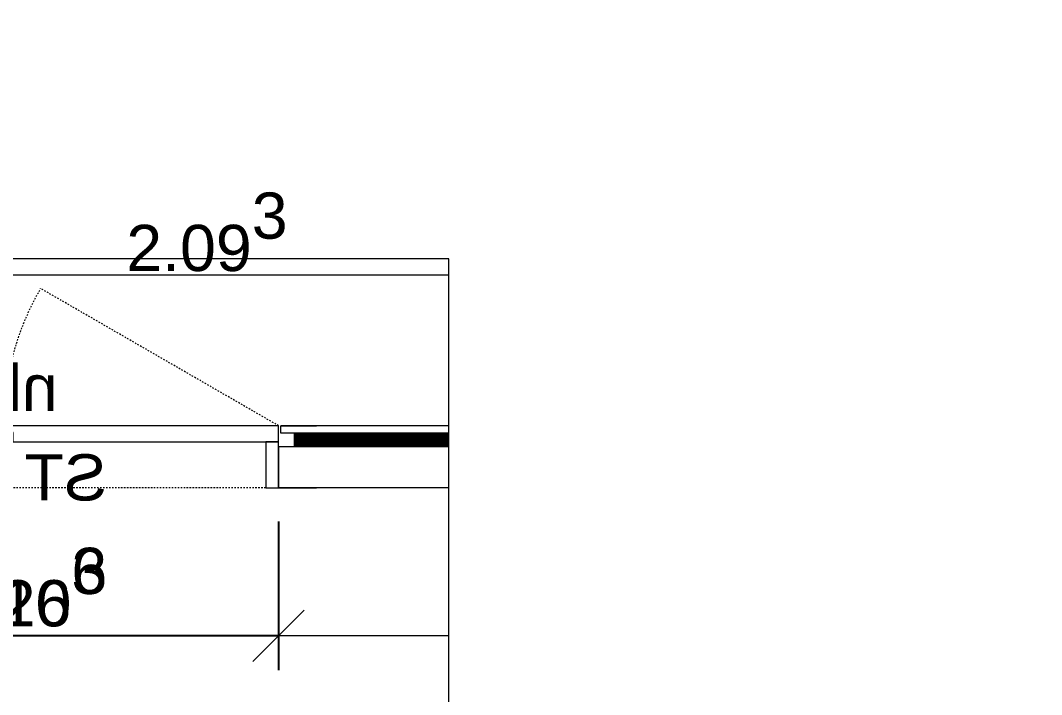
# Model space of a CAD drawing. Header units: metres. Extents: x -63 to 297, y -105 to 408.
# Drawn here: x 228.2 to 296.6, y 230.2 to 275.3 of the extents above; entities that cross this region are included whole.
import ezdxf

# ---------------------------------------------------------------- set-up
doc = ezdxf.new("R2010")
doc.units = ezdxf.units.M
doc.header["$LTSCALE"] = 0.00508
doc.header["$PDMODE"] = 1
doc.linetypes.add('gestrichelt-klein', pattern=[0.19685, 0.068898, -0.127953])
doc.linetypes.add('Ohne Titel-6', pattern=[1.0537, 0.590515, -0.19684, 0.069505, -0.19684])
for name, color, linetype, lineweight in [('221_Fenster', 7, 'Continuous', 9), ('271_Gipserarbeiten-allgemein', 7, 'Continuous', 18), ('273.0_Innentueren', 7, 'Continuous', 18), ('Linien-0.03', 7, 'Continuous', 5), ('Linien-gestrichelt', 7, 'gestrichelt-klein', 5), ('Linien-stripu', 7, 'Ohne Titel-6', 5)]:
    doc.layers.add(name, color=color, linetype=linetype, lineweight=lineweight)
for name, color, linetype, lineweight, true_color in [('271_Gipserarbeiten-LBW Schacht', 7, 'Continuous', 18, 0x811264), ('273.1_Akustikplatte', 7, 'Continuous', 13, 0xe95800), ('Bemaßung-Leichtbau', 7, 'Continuous', 5, 0xb54400), ('Bemaßung-Rohbau', 7, 'Continuous', 5, 0x000000), ('Text-allgemein', 7, 'Continuous', 5, 0x000000), ('Text-Feuerpolizei', 7, 'Continuous', 5, 0xdd0000)]:
    doc.layers.add(name, color=color, linetype=linetype, lineweight=lineweight, true_color=true_color)
doc.styles.add('Arial', font='arial.ttf')
doc.dimstyles.new('vbk_50', dxfattribs={"dimtxt": 101.016365, "dimasz": 0.002245, "dimexe": 0.0015, "dimexo": 0.003, "dimgap": 0.0005, "dimtad": 1, "dimdec": 3, "dimzin": 3, "dimdsep": 46, "dimtxsty": 'Arial', "dimblk": 'VW_SLASH', "dimblk1": 'VW_SLASH', "dimblk2": 'VW_SLASH', "dimcen": 0, "dimdle": 0.002, "dimazin": 0, "dimtfac": 0.9, "dimtdec": 3, "dimtix": 1, "dimtmove": 0, "dimatfit": 0, "dimldrblk": 'DOT', "dimfxl": 0.005, "dimfxlon": 1, "dimfrac": 2, "dimtolj": 1, "dimtzin": 3, "dimarcsym": 0})

# ---------------------------------------------------------------- blocks, each defined once
blk = doc.blocks.new('VW_SLASH')
at = {"color": 0, "linetype": 'ByBlock', "lineweight": -2}
blk.add_line((0.5, 0), (-1, 0), dxfattribs=at)
at = {"color": 0, "lineweight": 20, "flags": 128}
blk.add_lwpolyline([(25, 25), (-25, -25)], dxfattribs=at)
blk = doc.blocks.new('*D222')
at = {"layer": 'Bemaßung-Leichtbau', "color": 0, "lineweight": -2, "transparency": 16777216}
for p, q in [((209.843, 241.746), (209.843, 231.796)), ((245.526, 241.746), (245.526, 231.796)), ((245.458, 234.092), (209.912, 234.092))]:
    blk.add_line(p, q, dxfattribs=at)
at = {"layer": 'Defpoints', "color": 0, "transparency": 16777216}
for p in [(209.843, 245.545), (245.526, 245.545), (209.843, 234.092)]:
    blk.add_point(p, dxfattribs=at)
at = {"layer": 'Bemaßung-Leichtbau', "color": 0, "lineweight": -2, "transparency": 16777216, "xscale": 0.06872848524861908, "yscale": 0.06872848524861908, "zscale": 0.06872848524861908, "rotation": 180}
blk.add_blockref('VW_SLASH', (209.843, 234.092), dxfattribs=at)
at = {"layer": 'Bemaßung-Leichtbau', "color": 0, "lineweight": -2, "transparency": 16777216, "xscale": 0.06872848524861908, "yscale": 0.06872848524861908, "zscale": 0.06872848524861908}
blk.add_blockref('VW_SLASH', (245.526, 234.092), dxfattribs=at)
at = {"layer": 'Bemaßung-Leichtbau', "color": 0, "transparency": 16777216, "insert": (228.639, 237.341), "char_height": 3.09276, "attachment_point": 5, "style": 'Arial'}
blk.add_mtext('\\A1;1.16\\S6^ ;', dxfattribs=at)
blk = doc.blocks.new('_DOT')
at = {"color": 0, "linetype": 'ByBlock', "lineweight": -2}
blk.add_line((-0.5, 0), (-1, 0), dxfattribs=at)
at = {"color": 0, "linetype": 'ByBlock', "const_width": 0.5}
blk.add_lwpolyline([(-0.25, 0, 1), (0.25, 0, 1)], format="xyb", close=True, dxfattribs=at)
blk = doc.blocks.new('*D244')
at = {"layer": 'Bemaßung-Rohbau', "color": 0, "lineweight": -2, "transparency": 16777216}
for p, q in [((190.158, 224.557), (180.208, 224.557)), ((182.504, 224.626), (182.504, 224.694)), ((182.504, 102.091), (182.504, 224.557)), ((190.158, 102.091), (180.208, 102.091)), ((182.504, 102.023), (182.504, 101.954))]:
    blk.add_line(p, q, dxfattribs=at)
at = {"layer": 'Defpoints', "color": 0, "transparency": 16777216}
for p in [(182.504, 224.557), (296.644, 224.557), (219.365, 102.091)]:
    blk.add_point(p, dxfattribs=at)
at = {"layer": 'Bemaßung-Rohbau', "color": 0, "lineweight": -2, "transparency": 16777216, "xscale": 0.06872848524861908, "yscale": 0.06872848524861908, "zscale": 0.06872848524861908}
for p, rotation in [((182.504, 224.557), 270), ((182.504, 102.091), 90)]:
    blk.add_blockref('VW_SLASH', p, dxfattribs=dict(at, rotation=rotation))
at = {"layer": 'Bemaßung-Rohbau', "color": 0, "transparency": 16777216, "insert": (179.254, 404.051), "char_height": 3.0928, "attachment_point": 5, "rotation": 90, "style": 'Arial'}
blk.add_mtext('\\A1;4.00', dxfattribs=at)
blk = doc.blocks.new('HT_GR_Rev-Öffnung-1')
at = {"layer": '271_Gipserarbeiten-LBW Schacht', "flags": 128}
for points in [[(-0.686, 0.045), (-0.603, 0.045), (-0.603, -0.045), (-0.686, -0.045)], [(0.655, 0.045), (0.6, 0.045), (0.6, -0.045), (0.655, -0.045)]]:
    blk.add_lwpolyline(points, dxfattribs=at)
at = {"layer": '273.0_Innentueren', "flags": 128}
for points in [[(-0.603, 0.091), (0.6, 0.091), (0.6, 0.056), (-0.603, 0.056)], [(-0.603, 0.056), (-0.575, 0.056), (-0.575, -0.045), (-0.603, -0.045)], [(0.572, 0.056), (0.6, 0.056), (0.6, -0.045), (0.572, -0.045)]]:
    blk.add_lwpolyline(points, close=True, dxfattribs=at)
blk.add_lwpolyline([(-0.022, 0.056), (-0.022, 0.076), (-0.002, 0.076), (-0.002, 0.096)], dxfattribs=at)
at = {"layer": '273.1_Akustikplatte', "flags": 128}
for points in [[(-0.686, 0.075), (-0.608, 0.075), (-0.608, 0.091), (-0.686, 0.091)], [(0.655, 0.075), (0.605, 0.075), (0.605, 0.091), (0.655, 0.091)]]:
    blk.add_lwpolyline(points, dxfattribs=at)
at = {"layer": 'Linien-0.03', "flags": 128}
for points in [[(0.655, 0.025), (0.62, 0.025), (0.62, -0.045)], [(0.655, 0.005), (0.64, 0.005), (0.64, -0.045), (0.655, -0.045)]]:
    blk.add_lwpolyline(points, dxfattribs=at)
at = {"layer": 'Linien-0.03', "linetype": 'Continuous', "lineweight": 5}
for p in [(-0.603, -0.045), (0.6, -0.045)]:
    blk.add_point(p, dxfattribs=at)
at = {"layer": 'Linien-gestrichelt'}
for p, q in [((-0.603, 0.091), (-0.0824, 0.391)), ((0.6, 0.091), (0.0784, 0.391))]:
    blk.add_line(p, q, dxfattribs=at)
for centre, start, end in [((-0.602, 0.091), 0, 30), ((0.598, 0.091), 150, 180)]:
    blk.add_arc(centre, 0.6, start, end, dxfattribs=at)
at = {"layer": 'Linien-stripu'}
blk.add_line((-0.575, -0.045), (0.572, -0.045), dxfattribs=at)
at = {"layer": 'Text-Feuerpolizei', "insert": (-0.002, 0.2245), "char_height": 0.10102, "attachment_point": 2, "line_spacing_factor": 0.967741, "style": 'Arial'}
blk.add_mtext('nbb', dxfattribs=at)
blk = doc.blocks.new('*E263')
at = {"layer": '271_Gipserarbeiten-LBW Schacht'}
for p, q in [((167.334, 105.78, 0), (167.334, 108.535, 0)), ((178.744, 108.535, 0), (167.334, 108.535, 0)), ((178.744, 105.78, 0), (167.334, 105.78, 0))]:
    blk.add_line(p, q, dxfattribs=at)
at = {"layer": '273.1_Akustikplatte'}
for p, q in [((178.744, 109.944, 0), (167.487, 109.944, 0)), ((167.487, 109.454, 0), (167.487, 109.944, 0)), ((178.744, 109.454, 0), (167.487, 109.454, 0))]:
    blk.add_line(p, q, dxfattribs=at)
at = {"layer": 'Linien-0.03'}
for p, q in [((178.744, 109.454, 0), (168.397, 109.454, 0)), ((168.397, 108.535, 0), (168.397, 109.454, 0)), ((178.744, 109.454, 0), (168.397, 109.454, 0)), ((178.744, 108.535, 0), (168.397, 108.535, 0)), ((178.744, 108.535, 0), (168.397, 108.535, 0))]:
    blk.add_line(p, q, dxfattribs=at)
at = {"layer": 'Linien-0.03', "color": 7, "linetype": 'Continuous', "lineweight": 5}
for p, q in [((168.408, 108.535, 0), (168.408, 109.454, 0)), ((168.458, 108.535, 0), (168.458, 109.454, 0)), ((168.508, 108.535, 0), (168.508, 109.454, 0)), ((168.558, 108.535, 0), (168.558, 109.454, 0)), ((168.608, 108.535, 0), (168.608, 109.454, 0)), ((168.658, 108.535, 0), (168.658, 109.454, 0)), ((168.708, 108.535, 0), (168.708, 109.454, 0)), ((168.758, 108.535, 0), (168.758, 109.454, 0)), ((168.808, 108.535, 0), (168.808, 109.454, 0)), ((168.858, 108.535, 0), (168.858, 109.454, 0)), ((168.908, 108.535, 0), (168.908, 109.454, 0)), ((168.958, 108.535, 0), (168.958, 109.454, 0)), ((169.008, 108.535, 0), (169.008, 109.454, 0)), ((169.058, 108.535, 0), (169.058, 109.454, 0)), ((169.108, 108.535, 0), (169.108, 109.454, 0)), ((169.158, 108.535, 0), (169.158, 109.454, 0)), ((169.208, 108.535, 0), (169.208, 109.454, 0)), ((169.258, 108.535, 0), (169.258, 109.454, 0)), ((169.308, 108.535, 0), (169.308, 109.454, 0)), ((169.358, 108.535, 0), (169.358, 109.454, 0)), ((169.408, 108.535, 0), (169.408, 109.454, 0)), ((169.458, 108.535, 0), (169.458, 109.454, 0)), ((169.508, 108.535, 0), (169.508, 109.454, 0)), ((169.558, 108.535, 0), (169.558, 109.454, 0)), ((169.608, 108.535, 0), (169.608, 109.454, 0)), ((169.658, 108.535, 0), (169.658, 109.454, 0)), ((169.708, 108.535, 0), (169.708, 109.454, 0)), ((169.758, 108.535, 0), (169.758, 109.454, 0)), ((169.808, 108.535, 0), (169.808, 109.454, 0)), ((169.858, 108.535, 0), (169.858, 109.454, 0)), ((169.908, 108.535, 0), (169.908, 109.454, 0)), ((169.958, 108.535, 0), (169.958, 109.454, 0)), ((170.008, 108.535, 0), (170.008, 109.454, 0)), ((170.058, 108.535, 0), (170.058, 109.454, 0)), ((170.108, 108.535, 0), (170.108, 109.454, 0)), ((170.158, 108.535, 0), (170.158, 109.454, 0)), ((170.208, 108.535, 0), (170.208, 109.454, 0)), ((170.258, 108.535, 0), (170.258, 109.454, 0)), ((170.308, 108.535, 0), (170.308, 109.454, 0)), ((170.358, 108.535, 0), (170.358, 109.454, 0)), ((170.408, 108.535, 0), (170.408, 109.454, 0)), ((170.458, 108.535, 0), (170.458, 109.454, 0)), ((170.508, 108.535, 0), (170.508, 109.454, 0)), ((170.558, 108.535, 0), (170.558, 109.454, 0)), ((170.608, 108.535, 0), (170.608, 109.454, 0)), ((170.658, 108.535, 0), (170.658, 109.454, 0)), ((170.708, 108.535, 0), (170.708, 109.454, 0)), ((170.758, 108.535, 0), (170.758, 109.454, 0)), ((170.808, 108.535, 0), (170.808, 109.454, 0)), ((170.858, 108.535, 0), (170.858, 109.454, 0)), ((170.908, 108.535, 0), (170.908, 109.454, 0)), ((170.958, 108.535, 0), (170.958, 109.454, 0)), ((171.008, 108.535, 0), (171.008, 109.454, 0)), ((171.058, 108.535, 0), (171.058, 109.454, 0)), ((171.108, 108.535, 0), (171.108, 109.454, 0)), ((171.158, 108.535, 0), (171.158, 109.454, 0)), ((171.208, 108.535, 0), (171.208, 109.454, 0)), ((171.258, 108.535, 0), (171.258, 109.454, 0)), ((171.308, 108.535, 0), (171.308, 109.454, 0)), ((171.358, 108.535, 0), (171.358, 109.454, 0)), ((171.408, 108.535, 0), (171.408, 109.454, 0)), ((171.458, 108.535, 0), (171.458, 109.454, 0)), ((171.508, 108.535, 0), (171.508, 109.454, 0)), ((171.558, 108.535, 0), (171.558, 109.454, 0)), ((171.608, 108.535, 0), (171.608, 109.454, 0)), ((171.658, 108.535, 0), (171.658, 109.454, 0)), ((171.708, 108.535, 0), (171.708, 109.454, 0)), ((171.758, 108.535, 0), (171.758, 109.454, 0)), ((171.808, 108.535, 0), (171.808, 109.454, 0)), ((171.858, 108.535, 0), (171.858, 109.454, 0)), ((171.908, 108.535, 0), (171.908, 109.454, 0)), ((171.958, 108.535, 0), (171.958, 109.454, 0)), ((172.008, 108.535, 0), (172.008, 109.454, 0)), ((172.058, 108.535, 0), (172.058, 109.454, 0)), ((172.108, 108.535, 0), (172.108, 109.454, 0)), ((172.158, 108.535, 0), (172.158, 109.454, 0)), ((172.208, 108.535, 0), (172.208, 109.454, 0)), ((172.258, 108.535, 0), (172.258, 109.454, 0)), ((172.308, 108.535, 0), (172.308, 109.454, 0)), ((172.358, 108.535, 0), (172.358, 109.454, 0)), ((172.408, 108.535, 0), (172.408, 109.454, 0)), ((172.458, 108.535, 0), (172.458, 109.454, 0)), ((172.508, 108.535, 0), (172.508, 109.454, 0)), ((172.558, 108.535, 0), (172.558, 109.454, 0)), ((172.608, 108.535, 0), (172.608, 109.454, 0)), ((172.658, 108.535, 0), (172.658, 109.454, 0)), ((172.708, 108.535, 0), (172.708, 109.454, 0)), ((172.758, 108.535, 0), (172.758, 109.454, 0)), ((172.808, 108.535, 0), (172.808, 109.454, 0)), ((172.858, 108.535, 0), (172.858, 109.454, 0)), ((172.908, 108.535, 0), (172.908, 109.454, 0)), ((172.958, 108.535, 0), (172.958, 109.454, 0)), ((173.008, 108.535, 0), (173.008, 109.454, 0)), ((173.058, 108.535, 0), (173.058, 109.454, 0)), ((173.108, 108.535, 0), (173.108, 109.454, 0)), ((173.158, 108.535, 0), (173.158, 109.454, 0)), ((173.208, 108.535, 0), (173.208, 109.454, 0)), ((173.258, 108.535, 0), (173.258, 109.454, 0)), ((173.308, 108.535, 0), (173.308, 109.454, 0)), ((173.358, 108.535, 0), (173.358, 109.454, 0)), ((173.408, 108.535, 0), (173.408, 109.454, 0)), ((173.458, 108.535, 0), (173.458, 109.454, 0)), ((173.508, 108.535, 0), (173.508, 109.454, 0)), ((173.558, 108.535, 0), (173.558, 109.454, 0)), ((173.608, 108.535, 0), (173.608, 109.454, 0)), ((173.658, 108.535, 0), (173.658, 109.454, 0)), ((173.708, 108.535, 0), (173.708, 109.454, 0)), ((173.758, 108.535, 0), (173.758, 109.454, 0)), ((173.808, 108.535, 0), (173.808, 109.454, 0)), ((173.858, 108.535, 0), (173.858, 109.454, 0)), ((173.908, 108.535, 0), (173.908, 109.454, 0)), ((173.958, 108.535, 0), (173.958, 109.454, 0)), ((174.008, 108.535, 0), (174.008, 109.454, 0)), ((174.058, 108.535, 0), (174.058, 109.454, 0)), ((174.108, 108.535, 0), (174.108, 109.454, 0)), ((174.158, 108.535, 0), (174.158, 109.454, 0)), ((174.208, 108.535, 0), (174.208, 109.454, 0)), ((174.258, 108.535, 0), (174.258, 109.454, 0)), ((174.308, 108.535, 0), (174.308, 109.454, 0)), ((174.358, 108.535, 0), (174.358, 109.454, 0)), ((174.408, 108.535, 0), (174.408, 109.454, 0)), ((174.458, 108.535, 0), (174.458, 109.454, 0)), ((174.508, 108.535, 0), (174.508, 109.454, 0)), ((174.558, 108.535, 0), (174.558, 109.454, 0)), ((174.608, 108.535, 0), (174.608, 109.454, 0)), ((174.658, 108.535, 0), (174.658, 109.454, 0)), ((174.708, 108.535, 0), (174.708, 109.454, 0)), ((174.758, 108.535, 0), (174.758, 109.454, 0)), ((174.808, 108.535, 0), (174.808, 109.454, 0)), ((174.858, 108.535, 0), (174.858, 109.454, 0)), ((174.908, 108.535, 0), (174.908, 109.454, 0)), ((174.958, 108.535, 0), (174.958, 109.454, 0)), ((175.008, 108.535, 0), (175.008, 109.454, 0)), ((175.058, 108.535, 0), (175.058, 109.454, 0)), ((175.108, 108.535, 0), (175.108, 109.454, 0)), ((175.158, 108.535, 0), (175.158, 109.454, 0)), ((175.208, 108.535, 0), (175.208, 109.454, 0)), ((175.258, 108.535, 0), (175.258, 109.454, 0)), ((175.308, 108.535, 0), (175.308, 109.454, 0)), ((175.358, 108.535, 0), (175.358, 109.454, 0)), ((175.408, 108.535, 0), (175.408, 109.454, 0)), ((175.458, 108.535, 0), (175.458, 109.454, 0)), ((175.508, 108.535, 0), (175.508, 109.454, 0)), ((175.558, 108.535, 0), (175.558, 109.454, 0)), ((175.608, 108.535, 0), (175.608, 109.454, 0)), ((175.658, 108.535, 0), (175.658, 109.454, 0)), ((175.708, 108.535, 0), (175.708, 109.454, 0)), ((175.758, 108.535, 0), (175.758, 109.454, 0)), ((175.808, 108.535, 0), (175.808, 109.454, 0)), ((175.858, 108.535, 0), (175.858, 109.454, 0)), ((175.908, 108.535, 0), (175.908, 109.454, 0)), ((175.958, 108.535, 0), (175.958, 109.454, 0)), ((176.008, 108.535, 0), (176.008, 109.454, 0)), ((176.058, 108.535, 0), (176.058, 109.454, 0)), ((176.108, 108.535, 0), (176.108, 109.454, 0)), ((176.158, 108.535, 0), (176.158, 109.454, 0)), ((176.208, 108.535, 0), (176.208, 109.454, 0)), ((176.258, 108.535, 0), (176.258, 109.454, 0)), ((176.308, 108.535, 0), (176.308, 109.454, 0)), ((176.358, 108.535, 0), (176.358, 109.454, 0)), ((176.408, 108.535, 0), (176.408, 109.454, 0)), ((176.458, 108.535, 0), (176.458, 109.454, 0)), ((176.508, 108.535, 0), (176.508, 109.454, 0)), ((176.558, 108.535, 0), (176.558, 109.454, 0)), ((176.608, 108.535, 0), (176.608, 109.454, 0)), ((176.658, 108.535, 0), (176.658, 109.454, 0)), ((176.708, 108.535, 0), (176.708, 109.454, 0)), ((176.758, 108.535, 0), (176.758, 109.454, 0)), ((176.808, 108.535, 0), (176.808, 109.454, 0)), ((176.858, 108.535, 0), (176.858, 109.454, 0)), ((176.908, 108.535, 0), (176.908, 109.454, 0)), ((176.958, 108.535, 0), (176.958, 109.454, 0)), ((177.008, 108.535, 0), (177.008, 109.454, 0)), ((177.058, 108.535, 0), (177.058, 109.454, 0)), ((177.108, 108.535, 0), (177.108, 109.454, 0)), ((177.158, 108.535, 0), (177.158, 109.454, 0)), ((177.208, 108.535, 0), (177.208, 109.454, 0)), ((177.258, 108.535, 0), (177.258, 109.454, 0)), ((177.308, 108.535, 0), (177.308, 109.454, 0)), ((177.358, 108.535, 0), (177.358, 109.454, 0)), ((177.408, 108.535, 0), (177.408, 109.454, 0)), ((177.458, 108.535, 0), (177.458, 109.454, 0)), ((177.508, 108.535, 0), (177.508, 109.454, 0)), ((177.558, 108.535, 0), (177.558, 109.454, 0)), ((177.608, 108.535, 0), (177.608, 109.454, 0)), ((177.658, 108.535, 0), (177.658, 109.454, 0)), ((177.708, 108.535, 0), (177.708, 109.454, 0)), ((177.758, 108.535, 0), (177.758, 109.454, 0)), ((177.808, 108.535, 0), (177.808, 109.454, 0)), ((177.858, 108.535, 0), (177.858, 109.454, 0)), ((177.908, 108.535, 0), (177.908, 109.454, 0)), ((177.958, 108.535, 0), (177.958, 109.454, 0)), ((178.008, 108.535, 0), (178.008, 109.454, 0)), ((178.058, 108.535, 0), (178.058, 109.454, 0)), ((178.108, 108.535, 0), (178.108, 109.454, 0)), ((178.158, 108.535, 0), (178.158, 109.454, 0)), ((178.208, 108.535, 0), (178.208, 109.454, 0)), ((178.258, 108.535, 0), (178.258, 109.454, 0)), ((178.308, 108.535, 0), (178.308, 109.454, 0)), ((178.358, 108.535, 0), (178.358, 109.454, 0)), ((178.408, 108.535, 0), (178.408, 109.454, 0)), ((178.458, 108.535, 0), (178.458, 109.454, 0)), ((178.508, 108.535, 0), (178.508, 109.454, 0)), ((178.558, 108.535, 0), (178.558, 109.454, 0)), ((178.608, 108.535, 0), (178.608, 109.454, 0)), ((178.658, 108.535, 0), (178.658, 109.454, 0)), ((178.708, 108.535, 0), (178.708, 109.454, 0)), ((178.744, 108.535, 0), (167.334, 108.535, 0)), ((178.744, 105.78, 0), (167.334, 105.78, 0))]:
    blk.add_line(p, q, dxfattribs=at)
at = {"layer": '221_Fenster', "color": 7, "xscale": -30.61642184477572, "yscale": 30.61642184477572, "zscale": 30.61642184477572}
blk.add_blockref('HT_GR_Rev-Öffnung-1', (148.872, 107.157, 0), dxfattribs=at)
at = {"layer": 'Text-allgemein', "extrusion": (0, 0, -1), "insert": (148.872, 108.033, 0), "char_height": 3.0928, "attachment_point": 2, "text_direction": (-1, 0, 0), "line_spacing_factor": 0.967741, "style": 'Arial'}
blk.add_mtext('ST 210', dxfattribs=at)
blk = doc.blocks.new('*D356')
at = {"layer": 'Bemaßung-Leichtbau', "color": 0, "lineweight": -2, "transparency": 16777216}
for p, q in [((208.695, 234.245), (208.695, 234.046)), ((245.458, 234.092), (208.764, 234.092)), ((245.526, 234.245), (245.526, 234.046))]:
    blk.add_line(p, q, dxfattribs=at)
at = {"layer": 'Defpoints', "color": 0, "transparency": 16777216}
for p in [(245.526, 243.776), (208.695, 242.367), (208.695, 234.092)]:
    blk.add_point(p, dxfattribs=at)
at = {"layer": 'Bemaßung-Leichtbau', "color": 0, "lineweight": -2, "transparency": 16777216, "xscale": 0.06872848524861908, "yscale": 0.06872848524861908, "zscale": 0.06872848524861908, "rotation": 180}
blk.add_blockref('VW_SLASH', (208.695, 234.092), dxfattribs=at)
at = {"layer": 'Bemaßung-Leichtbau', "color": 0, "lineweight": -2, "transparency": 16777216, "xscale": 0.06872848524861908, "yscale": 0.06872848524861908, "zscale": 0.06872848524861908}
blk.add_blockref('VW_SLASH', (245.526, 234.092), dxfattribs=at)
at = {"layer": 'Bemaßung-Leichtbau', "color": 0, "transparency": 16777216, "insert": (228.646, 237.341), "char_height": 3.09276, "attachment_point": 5, "style": 'Arial'}
blk.add_mtext('\\A1;1.20\\S3^ ;', dxfattribs=at)
blk = doc.blocks.new('*E374')
at = {"layer": 'Bemaßung-Leichtbau'}
for p, q in [((180.4623, 275.5823), (132.2896, 275.5823)), ((169.0524, 251.5921), (169.0524, 251.3931)), ((180.4623, 251.439), (169.1212, 251.439))]:
    blk.add_line(p, q, dxfattribs=at)
at = {"layer": 'Bemaßung-Leichtbau', "xscale": 0.06872848524861908, "yscale": 0.06872848524861908, "zscale": 0.06872848524861908, "rotation": 180}
blk.add_blockref('VW_SLASH', (169.0524, 251.439), dxfattribs=at)
at = {"layer": 'Bemaßung-Leichtbau', "insert": (164.2533, 278.4697), "char_height": 3.09276, "attachment_point": 5, "style": 'Arial'}
blk.add_mtext('\\A1;2.09\\S3^ ;', dxfattribs=at)
at = {"layer": 'Bemaßung-Leichtbau'}
dim = blk.add_linear_dim(base=(132.2209, 251.439), p1=(169.0524, 261.1228), p2=(132.2209, 259.7144), text='1.20\\S3^ ;', dimstyle='vbk_50', override={"dimscale": 30.616422, "dimtxt": 0.101016, "dimgap": 0.025, "dimlfac": 0.032662, "dimpost": '<>', "dimtxsty": 'Arial', "dimtmove": 2}, dxfattribs=at)
dim.commit()
dim.dimension.update_dxf_attribs({"geometry": '*D356', "text_midpoint": (152.1715, 254.6886), "dimtype": 160, "insert": (-76.474, 17.3473)})

msp = doc.modelspace()

# ---------------------------------------------------------------- linework, layer by layer
at = {"layer": 'Linien-0.03', "linetype": 'Continuous'}
msp.add_lwpolyline([(31.3575, -58.8574), (256.9364, -58.8574), (256.9364, 259.337), (31.3575, 259.337)], close=True, dxfattribs=at)

# ---------------------------------------------------------------- block references
at = {"layer": '271_Gipserarbeiten-allgemein', "color": 7}
msp.add_blockref('*E263', (78.1924, 138.2186, 0), dxfattribs=at)
at = {"layer": 'Bemaßung-Leichtbau', "color": 7}
msp.add_blockref('*E374', (76.474, -17.3473), dxfattribs=at)

# ---------------------------------------------------------------- dimensions: what is measured, and where the dimension line sits
at = {"layer": 'Bemaßung-Leichtbau'}
dim = msp.add_linear_dim(base=(209.843, 234.0918), p1=(245.5265, 245.5445), p2=(209.843, 245.5445), text='1.16\\S6^ ;', dimstyle='vbk_50', override={"dimscale": 30.616422, "dimtxt": 0.101016, "dimexe": 0.075, "dimgap": 0.025, "dimlfac": 0.032662, "dimpost": '<>', "dimtxsty": 'Arial', "dimdle": 0.1, "dimtmove": 2, "dimfxl": 0.25}, dxfattribs=at)
dim.commit()
dim.dimension.update_dxf_attribs({"geometry": '*D222', "text_midpoint": (228.6391, 237.3414), "dimtype": 160})
at = {"layer": 'Bemaßung-Rohbau'}
dim = msp.add_linear_dim(base=(182.5038, 224.557), p1=(219.3647, 102.0913), p2=(296.6438, 224.557), angle=270, text='4.00', dimstyle='vbk_50', override={"dimscale": 30.616422, "dimtxt": 0.101016, "dimexe": 0.075, "dimgap": 0.025, "dimlfac": 0.032662, "dimpost": '<>', "dimtxsty": 'Arial', "dimdle": 0.1, "dimtix": 0, "dimtmove": 2, "dimfxl": 0.25}, dxfattribs=at)
dim.commit()
dim.dimension.update_dxf_attribs({"geometry": '*D244', "text_midpoint": (179.2542, 404.0512), "dimtype": 160})

doc.saveas('drawing.dxf')
